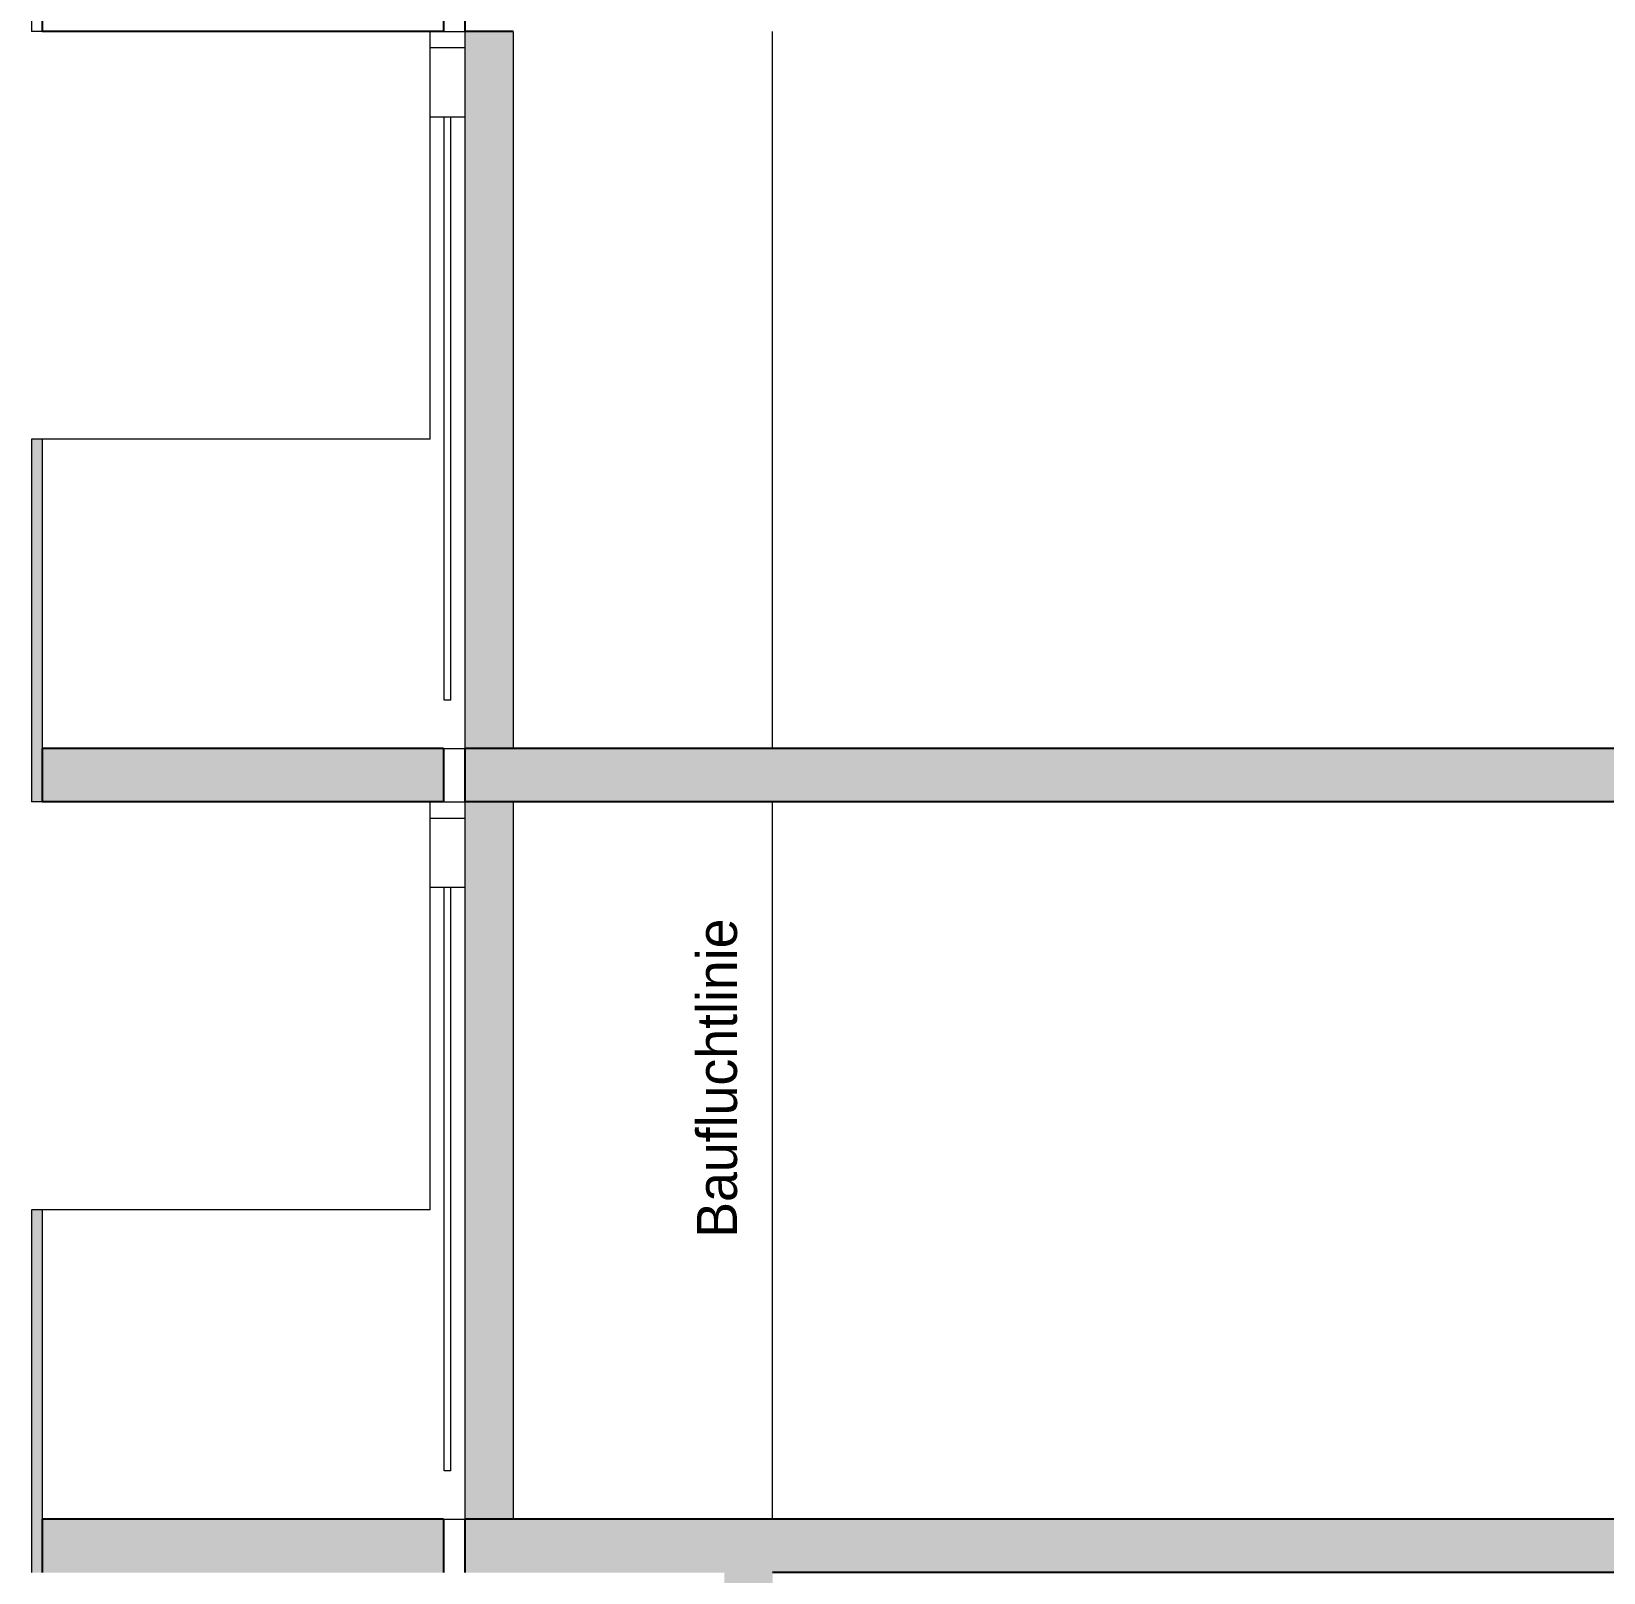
# Model space of a CAD drawing. Header units: metres. Extents: x -35.8 to 4.8, y -7.2 to 21.5.
# Drawn here: x -17.46 to -11.58, y 2.67 to 8.43 of the extents above; entities that cross this region are included whole.
import ezdxf

# ---------------------------------------------------------------- set-up
doc = ezdxf.new("R2010")
doc.units = ezdxf.units.M
doc.header["$MEASUREMENT"] = 0
for name, color, linetype in [('A_Schnitt A Lift RB_1_110 Wand Aussen', 7, 'Continuous'), ('A_Schnitt A Lift RB_1_140 Brüstung', 7, 'Continuous'), ('A_Schnitt A Lift RB_1_210 Decke', 7, 'Continuous'), ('A_Schnitt A Lift RB_1_840 Baulinien', 7, 'Continuous')]:
    doc.layers.add(name, color=color, linetype=linetype)
doc.styles.add('ERSTELLTER_STIL_1', font='')
doc.styles.get('ERSTELLTER_STIL_1').set_extended_font_data('Eurostile')

msp = doc.modelspace()

# ---------------------------------------------------------------- hatches: boundary and pattern name
at = {"layer": 'A_Schnitt A Lift RB_1_110 Wand Aussen', "linetype": 'Continuous', "lineweight": 0, "true_color": 0x000000}
for points in [[(-15.66, 8.43), (-15.84, 8.43), (-15.84, 5.75), (-15.66, 5.75)], [(-15.66, 5.55), (-15.84, 5.55), (-15.84, 2.87), (-15.66, 2.87)], [(-14.69, 2.67), (-14.87, 2.67), (-14.87, 2.0311), (-14.69, 2.0311)]]:
    msp.add_hatch(color=18, dxfattribs=at).paths.add_polyline_path(points)
at = {"layer": 'A_Schnitt A Lift RB_1_140 Brüstung', "linetype": 'Continuous', "lineweight": 0, "true_color": 0x000000}
for points in [[(-17.46, 6.906), (-17.46, 5.55), (-17.42, 5.55), (-17.42, 6.906)], [(-17.46, 4.026), (-17.46, 2.67), (-17.42, 2.67), (-17.42, 4.026)]]:
    msp.add_hatch(color=18, dxfattribs=at).paths.add_polyline_path(points)
at = {"layer": 'A_Schnitt A Lift RB_1_210 Decke', "linetype": 'Continuous', "lineweight": 0, "true_color": 0x000000}
for points in [[(-15.92, 5.55), (-15.92, 5.75), (-17.42, 5.75), (-17.42, 5.55)], [(-15.84, 5.55), (-11.7, 5.55), (-11.7, 5.75), (-15.84, 5.75)], [(-11.7, 5.55), (-8.775, 5.55), (-8.775, 5.75), (-11.7, 5.75)], [(-15.92, 2.67), (-15.92, 2.87), (-17.42, 2.87), (-17.42, 2.67)], [(-15.84, 2.67), (-11.7, 2.67), (-11.7, 2.87), (-15.84, 2.87)], [(-11.7, 2.67), (-8.775, 2.67), (-8.775, 2.87), (-11.7, 2.87)]]:
    msp.add_hatch(color=18, dxfattribs=at).paths.add_polyline_path(points)

# ---------------------------------------------------------------- linework, layer by layer
at = {"layer": 'A_Schnitt A Lift RB_1_110 Wand Aussen', "color": 7, "linetype": 'Continuous', "lineweight": 18, "ltscale": 1000}
for p, q in [((-15.84, 8.43), (-15.84, 5.75)), ((-15.66, 8.43), (-15.66, 5.75)), ((-14.69, 5.75), (-14.69, 8.43)), ((-15.84, 5.55), (-15.84, 2.87)), ((-15.66, 5.55), (-15.66, 2.87)), ((-14.69, 2.87), (-14.69, 5.55))]:
    msp.add_line(p, q, dxfattribs=at)
at = {"layer": 'A_Schnitt A Lift RB_1_110 Wand Aussen', "color": 7, "linetype": 'Continuous', "lineweight": 13, "ltscale": 1000}
for p, q in [((-15.97, 8.11), (-15.97, 8.37)), ((-15.97, 8.37), (-15.84, 8.37)), ((-15.965, 8.11), (-15.97, 8.11)), ((-15.9175, 8.11), (-15.965, 8.11)), ((-15.8925, 8.11), (-15.9175, 8.11)), ((-15.9175, 5.93), (-15.9175, 8.11)), ((-15.845, 8.11), (-15.8925, 8.11)), ((-15.8925, 5.93), (-15.8925, 8.11)), ((-15.84, 8.11), (-15.845, 8.11)), ((-15.8925, 5.93), (-15.9175, 5.93)), ((-15.97, 5.23), (-15.97, 5.49)), ((-15.97, 5.49), (-15.84, 5.49)), ((-15.965, 5.23), (-15.97, 5.23)), ((-15.9175, 5.23), (-15.965, 5.23)), ((-15.8925, 5.23), (-15.9175, 5.23)), ((-15.9175, 3.05), (-15.9175, 5.23)), ((-15.845, 5.23), (-15.8925, 5.23)), ((-15.8925, 3.05), (-15.8925, 5.23)), ((-15.84, 5.23), (-15.845, 5.23)), ((-15.8925, 3.05), (-15.9175, 3.05))]:
    msp.add_line(p, q, dxfattribs=at)
at = {"layer": 'A_Schnitt A Lift RB_1_140 Brüstung', "color": 7, "linetype": 'Continuous', "lineweight": 18, "ltscale": 1000}
for p, q in [((-17.46, 9.786), (-17.46, 8.43)), ((-17.42, 8.43), (-17.46, 8.43)), ((-15.97, 8.37), (-15.97, 8.43)), ((-15.97, 6.906), (-15.97, 8.11)), ((-17.46, 6.906), (-17.46, 5.55)), ((-17.42, 6.906), (-17.46, 6.906)), ((-15.97, 6.906), (-17.42, 6.906)), ((-17.42, 6.906), (-17.42, 5.75)), ((-17.42, 5.55), (-17.46, 5.55)), ((-15.97, 5.49), (-15.97, 5.55)), ((-15.97, 4.026), (-15.97, 5.23)), ((-17.46, 4.026), (-17.46, 2.67)), ((-17.42, 4.026), (-17.46, 4.026)), ((-15.97, 4.026), (-17.42, 4.026)), ((-17.42, 4.026), (-17.42, 2.87))]:
    msp.add_line(p, q, dxfattribs=at)
at = {"layer": 'A_Schnitt A Lift RB_1_210 Decke', "color": 7, "linetype": 'Continuous', "lineweight": 25, "ltscale": 1000}
for p, q in [((-17.42, 8.63), (-17.42, 8.43)), ((-15.92, 8.63), (-15.92, 8.43)), ((-15.84, 8.63), (-15.84, 8.43)), ((-15.92, 8.43), (-17.42, 8.43)), ((-15.66, 8.43), (-15.84, 8.43)), ((-17.42, 5.75), (-17.42, 5.55)), ((-15.92, 5.75), (-17.42, 5.75)), ((-15.92, 5.75), (-15.92, 5.55)), ((-15.84, 5.75), (-15.84, 5.55)), ((-15.66, 5.75), (-15.84, 5.75)), ((-15.92, 5.55), (-17.42, 5.55)), ((-15.66, 5.55), (-15.84, 5.55)), ((-17.42, 2.87), (-17.42, 2.67)), ((-15.92, 2.87), (-17.42, 2.87)), ((-15.92, 2.87), (-15.92, 2.67)), ((-15.84, 2.87), (-15.84, 2.67)), ((-15.66, 2.87), (-15.84, 2.87))]:
    msp.add_line(p, q, dxfattribs=at)
at = {"layer": 'A_Schnitt A Lift RB_1_210 Decke', "color": 7, "linetype": 'Continuous', "lineweight": 13, "ltscale": 1000}
for p, q in [((-15.92, 8.43), (-15.84, 8.43)), ((-15.92, 5.75), (-15.84, 5.75)), ((-15.92, 5.55), (-15.84, 5.55)), ((-15.92, 2.87), (-15.84, 2.87))]:
    msp.add_line(p, q, dxfattribs=at)
at = {"layer": 'A_Schnitt A Lift RB_1_210 Decke', "color": 7, "linetype": 'Continuous', "lineweight": 25, "ltscale": 1000, "flags": 128}
for points in [[(-8.955, 5.75), (-11.7, 5.75), (-15.66, 5.75)], [(-8.955, 5.55), (-11.7, 5.55), (-15.66, 5.55)], [(-8.955, 2.87), (-11.7, 2.87), (-15.66, 2.87)], [(-8.955, 2.67), (-11.7, 2.67), (-14.69, 2.67)]]:
    msp.add_lwpolyline(points, dxfattribs=at)

# ---------------------------------------------------------------- texts
at = {"layer": 'A_Schnitt A Lift RB_1_840 Baulinien', "color": 1, "linetype": 'Continuous', "lineweight": 13, "true_color": 0xfb0106, "insert": (-14.8969, 4.5179), "char_height": 0.15, "attachment_point": 5, "rotation": 90, "style": 'ERSTELLTER_STIL_1'}
msp.add_mtext('\\A1;{\\pqc;\\fEurostile|b0|i0|c0|p0;\\W1.000000;Baufluchtlinie}', dxfattribs=at)

doc.saveas('drawing.dxf')
